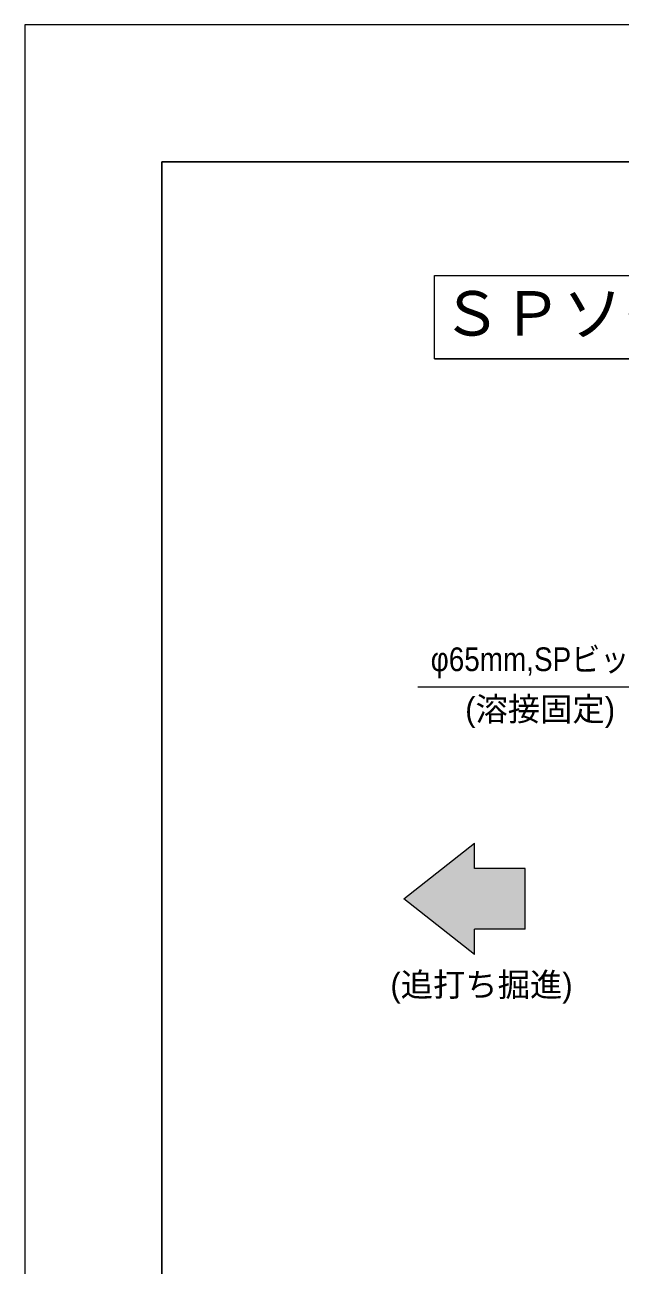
# Model space of a CAD drawing. Units: millimetres, scale not verified. Extents: x 1889 to 4202, y 889 to 2522.
# Drawn here: x 1888.9 to 2127.7, y 2025 to 2522.4 of the extents above; entities that cross this region are included whole.
import ezdxf
from ezdxf.enums import TextEntityAlignment as Align

# ---------------------------------------------------------------- set-up
doc = ezdxf.new("R2010")
doc.units = ezdxf.units.MM
doc.header["$LTSCALE"] = 3
for name, color, linetype, lineweight in [('0_2', 7, 'Continuous', 13), ('6寸法線', 4, 'Continuous', 13), ('7 枠・タイトル', 7, 'Continuous', 25), ('DEFPOINTS_3', 7, 'Continuous', 13)]:
    doc.layers.add(name, color=color, linetype=linetype, lineweight=lineweight)
doc.styles.add('ＭＳ Ｐゴシック', font='')
doc.styles.get('ＭＳ Ｐゴシック').set_extended_font_data('MS PGothic')

msp = doc.modelspace()

# ---------------------------------------------------------------- hatches: boundary and pattern name
at = {"layer": '0_2'}
msp.add_hatch(color=4, dxfattribs=at).paths.add_polyline_path([(2069.282, 2159.782), (2089.532, 2159.782), (2089.532, 2184.082), (2069.282, 2184.082), (2069.282, 2194.207), (2040.932, 2171.932), (2069.282, 2149.657)])

# ---------------------------------------------------------------- linework, layer by layer
for p, q in [((2053.214, 2388.455), (2053.214, 2421.822)), ((2053.214, 2421.822), (2497.536, 2421.822))]:
    msp.add_line(p, q, dxfattribs=at)
at = {"layer": '6寸法線'}
for p, q in [((2046.554, 2256.885), (2161.748, 2256.885)), ((2040.932, 2171.932), (2069.282, 2194.207)), ((2069.282, 2184.082), (2069.282, 2194.207)), ((2089.532, 2184.082), (2069.282, 2184.082)), ((2089.532, 2159.782), (2089.532, 2184.082)), ((2069.282, 2149.657), (2040.932, 2171.932)), ((2089.532, 2159.782), (2069.282, 2159.782)), ((2069.282, 2149.657), (2069.282, 2159.782))]:
    msp.add_line(p, q, dxfattribs=at)
at = {"layer": '7 枠・タイトル'}
for p, q in [((4146.618, 2467.402), (1943.868, 2467.402)), ((1943.868, 2467.402), (1943.868, 943.902)), ((2053.214, 2388.455), (2497.536, 2388.455))]:
    msp.add_line(p, q, dxfattribs=at)
at = {"layer": 'DEFPOINTS_3'}
for p, q in [((4201.618, 2522.402), (1888.868, 2522.402)), ((1888.868, 2522.402), (1888.868, 888.902))]:
    msp.add_line(p, q, dxfattribs=at)

# ---------------------------------------------------------------- texts
at = {"layer": '6寸法線', "style": 'ＭＳ Ｐゴシック', "width": 0.9}
msp.add_text('φ65mm,SPビット', height=9.501, dxfattribs=at).set_placement((2051.665, 2272.743), align=Align.TOP_LEFT)
at = {"layer": '6寸法線', "style": 'ＭＳ Ｐゴシック'}
for s, p in [('(溶接固定)', (2065.521, 2252.771)), ('(追打ち掘進)', (2035.523, 2142.258))]:
    msp.add_text(s, height=9.501, dxfattribs=at).set_placement(p, align=Align.TOP_LEFT)
at = {"layer": '7 枠・タイトル', "style": 'ＭＳ Ｐゴシック'}
msp.add_text('ＳＰソイルネイル,部分2重管打設要領図', height=17.82, dxfattribs=at).set_placement((2055.931, 2392.447), align=Align.BOTTOM_LEFT)

doc.saveas('drawing.dxf')
